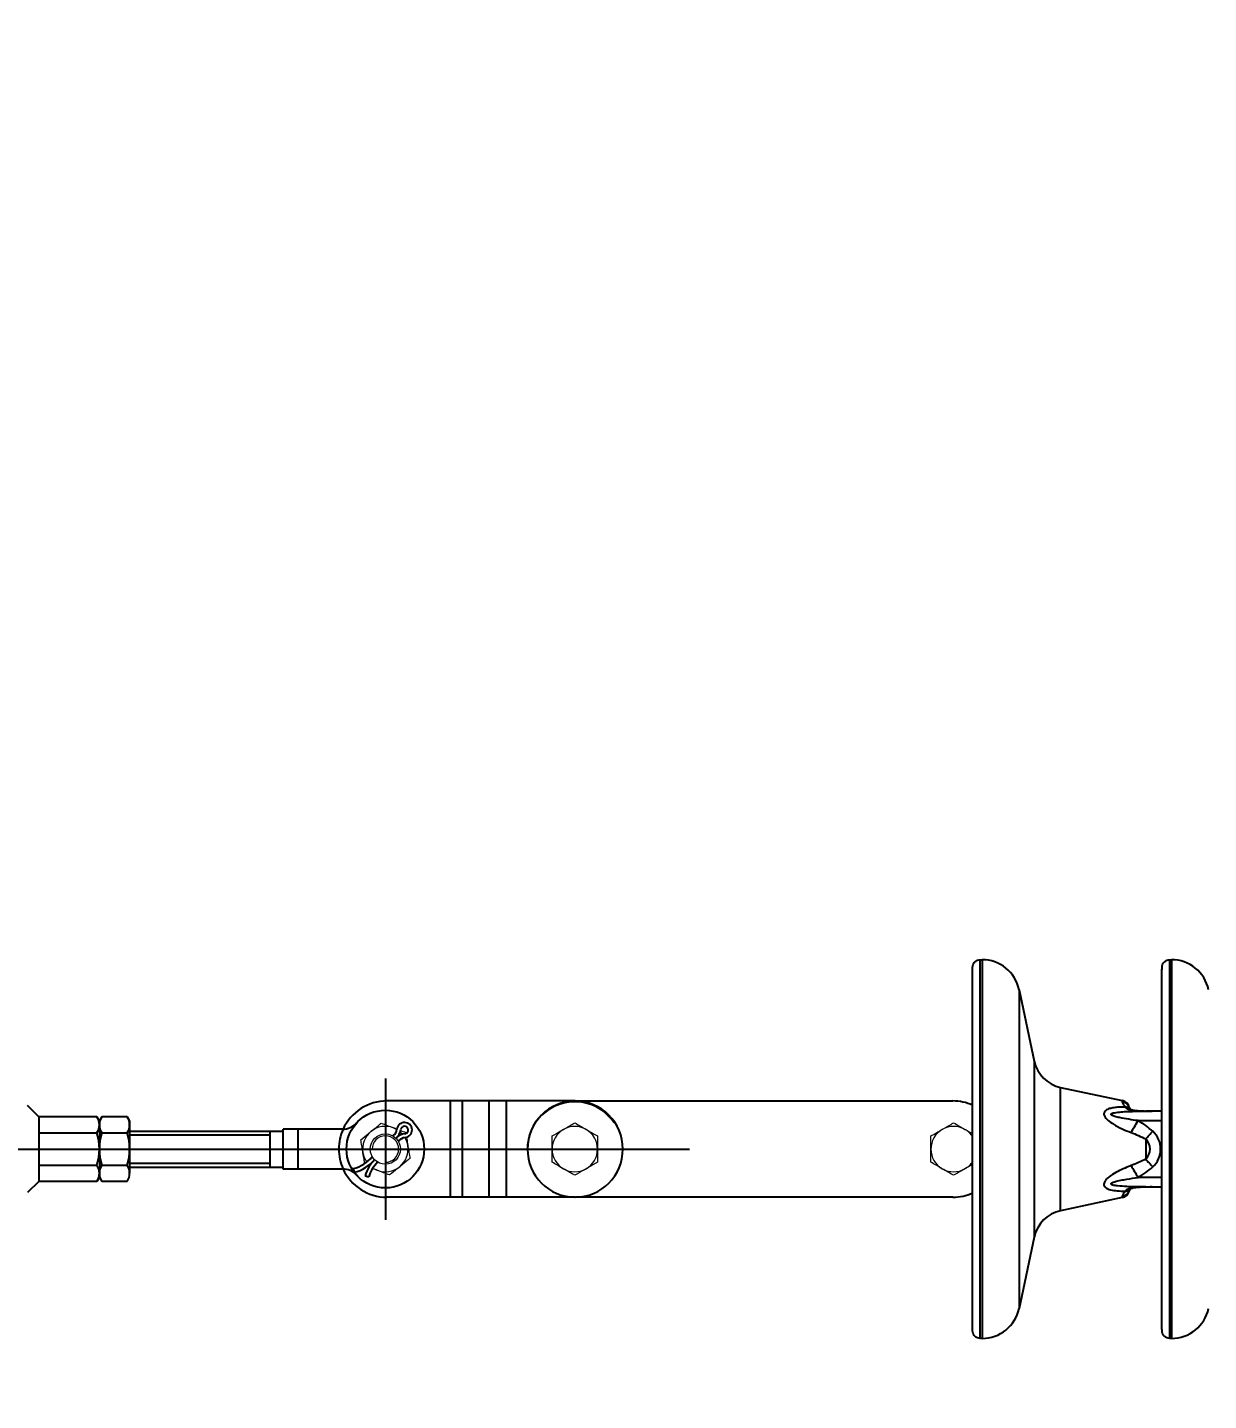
# Model space of a CAD drawing. Header units: millimetres. Extents: x -37020 to 35906, y -101 to 52234.
# Drawn here: x -52.963 to -52.339, y 398.869 to 399.594 of the extents above; entities that cross this region are included whole.
import ezdxf

# ---------------------------------------------------------------- set-up
doc = ezdxf.new("R2010")
doc.units = ezdxf.units.MM
doc.header["$PDMODE"] = 35
doc.header["$PDSIZE"] = 1
for name, pattern in [('CENTER', [50.8, 31.75, -6.35, 6.35, -6.35]), ('CENTER2', [28.575, 19.05, -3.175, 3.175, -3.175]), ('HIDDEN', [9.525, 6.35, -3.175])]:
    doc.linetypes.add(name, pattern=pattern)
for name, color, linetype in [('0_EJES', 1, 'CENTER2'), ('GE-Cotas', 1, 'Continuous'), ('M0_EQUIPOS', 2, 'Continuous'), ('M2_PLBULONES', 2, 'Continuous')]:
    doc.layers.add(name, color=color, linetype=linetype)
doc.styles.add('Romans', font='romans.shx', dxfattribs={"width": 0.8})
doc.dimstyles.new('COTAS GENERAL', dxfattribs={"dimscale": 0.1, "dimtxt": 2.5, "dimasz": 2.5, "dimexe": 1, "dimexo": 1, "dimgap": 1.25, "dimtad": 1, "dimzin": 1, "dimdsep": 46, "dimtxsty": 'Romans', "dimcen": 1, "dimclrd": 2, "dimclre": 1, "dimclrt": 3, "dimaunit": 1, "dimadec": 3, "dimazin": 0, "dimtfac": 1, "dimtix": 1, "dimtmove": 0, "dimatfit": 0, "dimfxl": 1, "dimtolj": 1, "dimarcsym": 0})

# ---------------------------------------------------------------- blocks, each defined once
blk = doc.blocks.new('*D313')
at = {"layer": 'Defpoints', "color": 0, "transparency": 16777216}
for p in [(-55.82024, 399.14442), (-56.93837, 398.99437), (-51.29363, 393.79437)]:
    blk.add_point(p, dxfattribs=at)
at = {"layer": 'GE-Cotas', "color": 1, "lineweight": -2, "transparency": 16777216}
for p, q in [((-56.22024, 398.99437), (-56.02024, 399.14442)), ((-56.02024, 399.14442), (-55.05268, 399.14442)), ((-56.88837, 398.99437), (-56.22024, 398.99437))]:
    blk.add_line(p, q, dxfattribs=at)
at = {"layer": 'GE-Cotas', "color": 3, "linetype": 'Continuous', "transparency": 16777216, "insert": (-55.40521, 399.26942), "char_height": 0.125, "attachment_point": 5, "style": 'Romans'}
blk.add_mtext('\\A1;{\\Fsimplex|c0;+ ~}5200', dxfattribs=at)
blk = doc.blocks.new('*D317')
at = {"layer": 'Defpoints', "color": 0, "transparency": 16777216}
for p in [(-55.75341, 400.21937), (-56.81508, 399.96187), (-51.29363, 394.16212)]:
    blk.add_point(p, dxfattribs=at)
at = {"layer": 'GE-Cotas', "color": 1, "lineweight": -2, "transparency": 16777216}
for p, q in [((-56.15341, 399.96187), (-55.95341, 400.21937)), ((-55.95341, 400.21937), (-54.98585, 400.21937)), ((-56.76508, 399.96187), (-56.15341, 399.96187))]:
    blk.add_line(p, q, dxfattribs=at)
at = {"layer": 'GE-Cotas', "color": 3, "linetype": 'Continuous', "transparency": 16777216, "insert": (-55.33838, 400.34437), "char_height": 0.125, "attachment_point": 5, "style": 'Romans'}
blk.add_mtext('\\A1;{\\Fsimplex|c0;+ ~}5800', dxfattribs=at)

msp = doc.modelspace()

# ---------------------------------------------------------------- linework, layer by layer
at = {"layer": '0_EJES', "color": 1, "linetype": 'CENTER'}
msp.add_line((-52.77398, 399.03945), (-52.77398, 398.96479), dxfattribs=at)
at = {"layer": '0_EJES', "linetype": 'CENTER'}
for p, q in [((-57.12573, 399.00212), (-52.61349, 399.00212)), ((-53.61018, 399.00212), (-52.62246, 399.00212))]:
    msp.add_line(p, q, dxfattribs=at)
at = {"layer": 'M0_EQUIPOS', "color": 1}
for p, q in [((-52.4599, 399.10212), (-52.45898, 399.10212)), ((-52.45898, 399.10212), (-52.45898, 398.90212)), ((-52.3599, 399.10212), (-52.35898, 399.10212)), ((-52.35898, 399.10212), (-52.35898, 398.90212)), ((-52.43941, 399.08627), (-52.4314, 399.04855)), ((-52.43941, 399.08627), (-52.43941, 398.91796)), ((-52.4314, 399.04855), (-52.4314, 398.95568)), ((-52.41754, 399.03468), (-52.38493, 399.02774)), ((-52.41754, 398.96955), (-52.41754, 399.03468)), ((-52.95698, 399.01917), (-52.96292, 399.02512)), ((-52.73975, 399.02752), (-52.77318, 399.02752)), ((-52.73341, 399.02752), (-52.73975, 399.02752)), ((-52.73975, 399.02752), (-52.73975, 398.97672)), ((-52.71927, 399.02752), (-52.73341, 399.02752)), ((-52.73341, 399.02752), (-52.73341, 398.97672)), ((-52.71025, 399.02752), (-52.71927, 399.02752)), ((-52.71927, 399.02752), (-52.71927, 398.97672)), ((-52.71025, 399.02752), (-52.71025, 398.97672)), ((-52.67398, 399.02752), (-52.71025, 399.02752)), ((-52.67358, 399.02752), (-52.47438, 399.02752)), ((-52.38493, 399.02774), (-52.38493, 399.02713)), ((-52.95698, 399.01917), (-52.95698, 398.98506)), ((-52.92629, 399.01917), (-52.95698, 399.01917)), ((-52.92629, 399.01917), (-52.92498, 399.01689)), ((-52.37658, 399.01712), (-52.36398, 399.01712)), ((-52.37573, 399.02233), (-52.37355, 399.02223)), ((-52.37573, 399.02233), (-52.37573, 399.02228)), ((-52.37573, 399.02228), (-52.37355, 399.02221)), ((-52.37572, 399.02234), (-52.37355, 399.02223)), ((-52.37355, 399.02223), (-52.37269, 399.02219)), ((-52.37355, 399.02222), (-52.37355, 399.02221)), ((-52.37355, 399.02221), (-52.36916, 399.02212)), ((-52.36398, 399.02212), (-52.37271, 399.02212)), ((-52.95698, 399.01064), (-52.92629, 399.01064)), ((-52.90898, 399.01164), (-52.82798, 399.01164)), ((-52.90898, 399.00964), (-52.83503, 399.00964)), ((-52.83503, 399.01164), (-52.83503, 398.99259)), ((-52.82798, 398.99159), (-52.82798, 399.01264)), ((-52.79654, 399.01264), (-52.82798, 399.01264)), ((-52.3726, 399.00745), (-52.3726, 398.99679)), ((-52.90898, 398.99459), (-52.83503, 398.99459)), ((-52.95698, 398.99359), (-52.92629, 398.99359)), ((-52.92498, 398.98735), (-52.92629, 398.98506)), ((-52.90898, 398.99259), (-52.82798, 398.99259)), ((-52.79654, 398.99159), (-52.82798, 398.99159)), ((-52.95698, 398.98506), (-52.96292, 398.97912)), ((-52.92629, 398.98506), (-52.95698, 398.98506)), ((-52.36398, 398.98712), (-52.37658, 398.98712)), ((-52.37355, 398.98203), (-52.37573, 398.98195)), ((-52.37573, 398.98195), (-52.37573, 398.98191)), ((-52.36916, 398.98212), (-52.37355, 398.98203)), ((-52.37355, 398.98203), (-52.37355, 398.98201)), ((-52.37271, 398.98212), (-52.36398, 398.98212)), ((-52.73975, 398.97672), (-52.77318, 398.97672)), ((-52.73341, 398.97672), (-52.73975, 398.97672)), ((-52.71927, 398.97672), (-52.73341, 398.97672)), ((-52.71025, 398.97672), (-52.71927, 398.97672)), ((-52.67398, 398.97672), (-52.71025, 398.97672)), ((-52.47438, 398.97672), (-52.67358, 398.97672)), ((-52.38493, 398.97649), (-52.41754, 398.96955)), ((-52.38493, 398.9771), (-52.38493, 398.97649)), ((-52.4314, 398.95568), (-52.43941, 398.91796)), ((-52.45898, 398.90212), (-52.4599, 398.90212)), ((-52.35898, 398.90212), (-52.3599, 398.90212))]:
    msp.add_line(p, q, dxfattribs=at)
at = {"layer": 'M0_EQUIPOS', "color": 1, "linetype": 'HIDDEN'}
msp.add_line((-52.81998, 398.99159), (-52.81998, 399.01264), dxfattribs=at)
at = {"layer": 'M0_EQUIPOS', "color": 1, "flags": 128}
for points in [[(-52.38033, 399.01087), (-52.37989, 399.01161), (-52.37943, 399.01237), (-52.37897, 399.01314), (-52.3785, 399.01392), (-52.37803, 399.01471), (-52.37755, 399.01551), (-52.37707, 399.01631), (-52.37658, 399.01712)], [(-52.3726, 399.00745), (-52.37214, 399.00794), (-52.37168, 399.00845), (-52.37121, 399.00895), (-52.37074, 399.00946), (-52.37027, 399.00998), (-52.3698, 399.01049), (-52.36932, 399.01101), (-52.36885, 399.01153)], [(-52.3726, 398.99679), (-52.37214, 398.99629), (-52.37168, 398.99579), (-52.37121, 398.99528), (-52.37074, 398.99477), (-52.37027, 398.99426), (-52.3698, 398.99374), (-52.36932, 398.99322), (-52.36885, 398.99271)], [(-52.38033, 398.99337), (-52.37989, 398.99262), (-52.37943, 398.99187), (-52.37897, 398.99109), (-52.3785, 398.99031), (-52.37803, 398.98952), (-52.37755, 398.98872), (-52.37707, 398.98792), (-52.37658, 398.98712)]]:
    msp.add_lwpolyline(points, dxfattribs=at)
at = {"layer": 'M0_EQUIPOS', "color": 1}
msp.add_circle((-52.77398, 399.00212), 0.0205, dxfattribs=at)
for centre, radius, start, end in [((-52.45898, 399.08212), 0.02, 11.98678, 90), ((-52.35898, 399.08212), 0.02, 11.98678, 90), ((-52.4138, 399.05229), 0.018, 191.98678, 257.98441), ((-52.77318, 399.00212), 0.0254, 90, 155.52039), ((-52.67358, 399.00212), 0.0254, 90, 270), ((-52.67398, 399.00212), 0.0254, 270, 90), ((-52.67398, 399.00212), 0.0254, 270, 90), ((-52.47438, 399.00212), 0.0254, 65.72914, 90), ((-52.38598, 399.02285), 0.005, 11.5672, 77.98441), ((-52.38592, 399.02226), 0.00497, 22.85251, 78.54135), ((-52.38302, 399.02115), 0.00318, 43.52425, 96.98208), ((-52.93253, 399.01491), 0.00755, 325.61575, 34.38425), ((-52.37272, 399.02606), 0.00395, 257.89447, 270.12833), ((-52.95319, 399.00212), 0.02822, 342.41205, 17.58795), ((-52.79654, 399.02264), 0.01, 270.00004, 317.70482), ((-52.37749, 399.00212), 0.01278, 312.56249, 47.43751), ((-52.37749, 399.00212), 0.00724, 312.56249, 47.43751), ((-52.93253, 398.98933), 0.00755, 325.61575, 34.38425), ((-52.79654, 398.98159), 0.01, 42.29526, 90.00004), ((-52.77318, 399.00212), 0.0254, 204.47969, 270), ((-52.38598, 398.98138), 0.005, 282.01559, 347.66186), ((-52.38592, 398.98197), 0.00497, 281.44869, 337.72498), ((-52.38302, 398.98309), 0.00318, 262.95489, 316.45677), ((-52.3727, 398.97802), 0.0041, 90.0984, 101.8788), ((-52.47438, 399.00212), 0.0254, 270, 294.34984), ((-52.4138, 398.95195), 0.018, 102.01559, 168.01322), ((-52.45898, 398.92212), 0.02, 270, 348.01322), ((-52.35898, 398.92212), 0.02, 270, 348.01322)]:
    msp.add_arc(centre, radius, start, end, dxfattribs=at)
at = {"layer": 'M0_EQUIPOS', "color": 1, "linetype": 'HIDDEN'}
for centre, radius, start, end in [((-52.67398, 399.00212), 0.025, 33.84502, 180), ((-52.77318, 399.00212), 0.0254, 155.52039, 204.48714)]:
    msp.add_arc(centre, radius, start, end, dxfattribs=at)
at = {"layer": 'M0_EQUIPOS', "color": 1}
for points, knots in [([(-52.46397, 398.90609), (-52.46397, 398.90615), (-52.46397, 398.90627), (-52.46398, 398.90702), (-52.46398, 398.90804), (-52.46397, 398.90923), (-52.46398, 398.91053), (-52.46398, 398.91193), (-52.46398, 398.91346), (-52.46398, 398.91511), (-52.46398, 398.918), (-52.46398, 398.9226), (-52.46398, 398.92955), (-52.46398, 398.93752), (-52.46398, 398.94641), (-52.46398, 398.95608), (-52.46398, 398.96639), (-52.46398, 398.97721), (-52.46398, 398.98838), (-52.46398, 398.99974), (-52.46398, 399.01113), (-52.46398, 399.0224), (-52.46398, 399.03338), (-52.46398, 399.04392), (-52.46398, 399.05388), (-52.46398, 399.06234), (-52.46398, 399.0694), (-52.46398, 399.07523), (-52.46398, 399.08038), (-52.46398, 399.08409), (-52.46398, 399.08664), (-52.46398, 399.08842), (-52.46398, 399.0903), (-52.46398, 399.09217), (-52.46397, 399.09396), (-52.46398, 399.09556), (-52.46398, 399.09692), (-52.46397, 399.09792), (-52.46397, 399.09807), (-52.46397, 399.09814)], [0, 0, 0, 0, 0.024016, 0.045698, 0.06504, 0.082041, 0.096699, 0.11173, 0.125156, 0.138769, 0.152574, 0.190147, 0.227898, 0.26563, 0.303377, 0.341131, 0.378865, 0.416606, 0.454362, 0.492102, 0.529836, 0.567591, 0.60534, 0.64307, 0.680819, 0.718572, 0.746883, 0.77519, 0.803453, 0.830291, 0.842957, 0.855124, 0.86929, 0.88744, 0.904839, 0.924797, 0.947314, 0.972383, 1, 1, 1, 1]), ([(-52.46397, 399.09814), (-52.46391, 399.09862), (-52.46379, 399.09962), (-52.46304, 399.10073), (-52.46221, 399.10144), (-52.46125, 399.10197), (-52.46044, 399.10206), (-52.4599, 399.10212)], [0, 0, 0, 0, 0.225792, 0.480922, 0.614503, 0.747725, 1, 1, 1, 1]), ([(-52.4599, 399.00212), (-52.4599, 399.00539), (-52.4599, 399.01194), (-52.4599, 399.02166), (-52.4599, 399.03119), (-52.4599, 399.04045), (-52.4599, 399.04933), (-52.4599, 399.05776), (-52.4599, 399.06566), (-52.4599, 399.07294), (-52.4599, 399.07954), (-52.4599, 399.0854), (-52.4599, 399.09045), (-52.4599, 399.09465), (-52.4599, 399.09797), (-52.4599, 399.10034), (-52.4599, 399.10184), (-52.4599, 399.10203), (-52.4599, 399.10212)], [0, 0, 0, 0, 0.062501, 0.125002, 0.187502, 0.249998, 0.312502, 0.375001, 0.4375, 0.500002, 0.5625, 0.625, 0.687499, 0.75, 0.812501, 0.875, 0.9375, 1, 1, 1, 1]), ([(-52.36397, 398.90609), (-52.36397, 398.90615), (-52.36397, 398.90627), (-52.36398, 398.90702), (-52.36398, 398.90804), (-52.36398, 398.90923), (-52.36398, 398.91053), (-52.36398, 398.91193), (-52.36398, 398.91346), (-52.36398, 398.91511), (-52.36398, 398.918), (-52.36398, 398.9226), (-52.36398, 398.92955), (-52.36398, 398.93752), (-52.36398, 398.94641), (-52.36398, 398.95608), (-52.36398, 398.96639), (-52.36398, 398.97721), (-52.36398, 398.98838), (-52.36398, 398.99974), (-52.36398, 399.01113), (-52.36398, 399.0224), (-52.36398, 399.03338), (-52.36398, 399.04392), (-52.36398, 399.05388), (-52.36398, 399.06234), (-52.36398, 399.0694), (-52.36398, 399.07523), (-52.36398, 399.08038), (-52.36398, 399.08409), (-52.36398, 399.08664), (-52.36398, 399.08842), (-52.36398, 399.0903), (-52.36398, 399.09217), (-52.36398, 399.09396), (-52.36398, 399.09556), (-52.36398, 399.09692), (-52.36397, 399.09792), (-52.36397, 399.09807), (-52.36397, 399.09814)], [0, 0, 0, 0, 0.024016, 0.045698, 0.06504, 0.082041, 0.096699, 0.11173, 0.125156, 0.138769, 0.152574, 0.190147, 0.227898, 0.26563, 0.303377, 0.341131, 0.378865, 0.416606, 0.454362, 0.492102, 0.529836, 0.567591, 0.60534, 0.64307, 0.680819, 0.718572, 0.746883, 0.77519, 0.803453, 0.830291, 0.842957, 0.855124, 0.86929, 0.88744, 0.904839, 0.924797, 0.947314, 0.972383, 1, 1, 1, 1]), ([(-52.36397, 399.09814), (-52.36391, 399.09862), (-52.36379, 399.09962), (-52.36304, 399.10073), (-52.36221, 399.10144), (-52.36125, 399.10197), (-52.36044, 399.10206), (-52.3599, 399.10212)], [0, 0, 0, 0, 0.2258132, 0.4809085, 0.6144932, 0.7477184, 1, 1, 1, 1]), ([(-52.3599, 399.00212), (-52.3599, 399.00539), (-52.3599, 399.01194), (-52.3599, 399.02166), (-52.3599, 399.03119), (-52.3599, 399.04045), (-52.3599, 399.04933), (-52.3599, 399.05776), (-52.3599, 399.06566), (-52.3599, 399.07294), (-52.3599, 399.07954), (-52.3599, 399.0854), (-52.3599, 399.09045), (-52.3599, 399.09465), (-52.3599, 399.09797), (-52.3599, 399.10034), (-52.3599, 399.10184), (-52.3599, 399.10203), (-52.3599, 399.10212)], [0, 0, 0, 0, 0.062501, 0.125002, 0.187502, 0.249998, 0.312502, 0.375001, 0.4375, 0.500002, 0.5625, 0.625, 0.687499, 0.75, 0.812501, 0.875, 0.9375, 1, 1, 1, 1]), ([(-52.38341, 399.02431), (-52.38479, 399.02429), (-52.38702, 399.02426), (-52.38995, 399.02391), (-52.39187, 399.02344), (-52.39325, 399.02282), (-52.39413, 399.02217), (-52.39456, 399.02146), (-52.39468, 399.0207), (-52.39457, 399.02003), (-52.39403, 399.0189), (-52.39323, 399.01799), (-52.39168, 399.01662), (-52.38918, 399.0149), (-52.38512, 399.01277), (-52.38193, 399.0115), (-52.38033, 399.01087)], [0, 0, 0, 0, 0.134132, 0.217001, 0.299603, 0.343778, 0.387734, 0.42992, 0.446772, 0.483543, 0.50514, 0.577854, 0.594543, 0.694988, 0.847277, 1, 1, 1, 1]), ([(-52.38493, 399.02713), (-52.38484, 399.02676), (-52.38468, 399.02608), (-52.3838, 399.02486), (-52.38341, 399.02431)], [0, 0, 0, 0, 0.547145, 1, 1, 1, 1]), ([(-52.38341, 399.02431), (-52.38305, 399.02397), (-52.38233, 399.0233), (-52.38044, 399.02267), (-52.37816, 399.02238), (-52.37652, 399.02231), (-52.37573, 399.02228)], [0, 0, 0, 0, 0.2300162, 0.4607329, 0.7365637, 1, 1, 1, 1]), ([(-52.38139, 399.02417), (-52.38139, 399.02417), (-52.38141, 399.0242), (-52.3813, 399.02403), (-52.38107, 399.02375), (-52.38082, 399.02347), (-52.38071, 399.02334)], [0, 0, 0, 0, 0.072029, 0.366049, 0.713172, 1, 1, 1, 1]), ([(-52.37658, 399.01712), (-52.37824, 399.01734), (-52.38154, 399.0178), (-52.38565, 399.01852), (-52.38849, 399.0192), (-52.38985, 399.01966), (-52.39048, 399.01997), (-52.39076, 399.02019), (-52.39088, 399.02035), (-52.39091, 399.0205), (-52.39087, 399.02063), (-52.39072, 399.0208), (-52.39014, 399.02111), (-52.38838, 399.0215), (-52.3855, 399.02179), (-52.38005, 399.02208), (-52.37577, 399.0221), (-52.37271, 399.02212)], [0, 0, 0, 0, 0.146869, 0.294047, 0.367546, 0.404337, 0.422765, 0.430639, 0.438584, 0.443369, 0.448145, 0.454936, 0.4677, 0.512514, 0.620095, 0.72887, 1, 1, 1, 1]), ([(-52.38071, 399.02335), (-52.38069, 399.02332), (-52.38064, 399.02327), (-52.38038, 399.0231), (-52.37991, 399.0229), (-52.37916, 399.02269), (-52.37814, 399.02252), (-52.37696, 399.0224), (-52.37613, 399.02235), (-52.37572, 399.02233)], [0, 0, 0, 0, 0.157037, 0.29241, 0.409975, 0.539982, 0.685554, 0.845059, 1, 1, 1, 1]), ([(-52.36885, 399.01153), (-52.37006, 399.01255), (-52.3725, 399.0146), (-52.37522, 399.01628), (-52.37658, 399.01712)], [0, 0, 0, 0, 0.497098, 1, 1, 1, 1]), ([(-52.38033, 399.01087), (-52.37902, 399.01036), (-52.37639, 399.00934), (-52.37386, 399.00808), (-52.3726, 399.00745)], [0, 0, 0, 0, 0.499236, 1, 1, 1, 1]), ([(-52.4599, 398.90212), (-52.4599, 398.90221), (-52.4599, 398.9024), (-52.4599, 398.90389), (-52.4599, 398.90627), (-52.4599, 398.90958), (-52.4599, 398.91378), (-52.4599, 398.91884), (-52.4599, 398.92469), (-52.4599, 398.93129), (-52.4599, 398.93858), (-52.4599, 398.94647), (-52.4599, 398.9549), (-52.4599, 398.96379), (-52.4599, 398.97304), (-52.4599, 398.98258), (-52.4599, 398.9923), (-52.4599, 398.99885), (-52.4599, 399.00212)], [0, 0, 0, 0, 0.0625, 0.125, 0.187501, 0.25, 0.312501, 0.375, 0.4375, 0.500002, 0.5625, 0.624999, 0.687503, 0.750001, 0.812503, 0.874998, 0.937499, 1, 1, 1, 1]), ([(-52.3599, 398.90212), (-52.3599, 398.90221), (-52.3599, 398.9024), (-52.3599, 398.90389), (-52.3599, 398.90627), (-52.3599, 398.90958), (-52.3599, 398.91378), (-52.3599, 398.91884), (-52.3599, 398.92469), (-52.3599, 398.93129), (-52.3599, 398.93858), (-52.3599, 398.94647), (-52.3599, 398.9549), (-52.3599, 398.96379), (-52.3599, 398.97304), (-52.3599, 398.98258), (-52.3599, 398.9923), (-52.3599, 398.99885), (-52.3599, 399.00212)], [0, 0, 0, 0, 0.0625, 0.125, 0.187501, 0.25, 0.312501, 0.375, 0.4375, 0.500002, 0.5625, 0.624999, 0.687503, 0.750001, 0.812503, 0.874998, 0.937499, 1, 1, 1, 1]), ([(-52.3726, 398.99679), (-52.37385, 398.99616), (-52.37638, 398.9949), (-52.37901, 398.99388), (-52.38033, 398.99337)], [0, 0, 0, 0, 0.498769, 1, 1, 1, 1]), ([(-52.38033, 398.99337), (-52.38106, 398.99308), (-52.38311, 398.99228), (-52.38644, 398.9908), (-52.38954, 398.98908), (-52.39182, 398.9875), (-52.39333, 398.98618), (-52.39436, 398.98483), (-52.39468, 398.98375), (-52.39461, 398.98289), (-52.39428, 398.98229), (-52.39359, 398.98163), (-52.39262, 398.98108), (-52.3906, 398.98044), (-52.38753, 398.97999), (-52.38485, 398.97995), (-52.38341, 398.97993)], [0, 0, 0, 0, 0.069456, 0.196228, 0.322706, 0.383476, 0.443991, 0.506118, 0.543535, 0.566287, 0.610444, 0.628789, 0.683455, 0.738435, 0.859934, 1, 1, 1, 1]), ([(-52.37658, 398.98712), (-52.37523, 398.98795), (-52.37251, 398.98962), (-52.37007, 398.99168), (-52.36885, 398.99271)], [0, 0, 0, 0, 0.497897, 1, 1, 1, 1]), ([(-52.37271, 398.98212), (-52.37602, 398.98214), (-52.381, 398.98216), (-52.38672, 398.98254), (-52.38932, 398.98291), (-52.39039, 398.98326), (-52.39073, 398.98344), (-52.39088, 398.98364), (-52.39091, 398.98377), (-52.39086, 398.98392), (-52.3907, 398.98411), (-52.39009, 398.9845), (-52.3884, 398.98507), (-52.38578, 398.98568), (-52.38166, 398.98642), (-52.37858, 398.98684), (-52.37658, 398.98712)], [0, 0, 0, 0, 0.293823, 0.440804, 0.514437, 0.530742, 0.547208, 0.552648, 0.558166, 0.563004, 0.569966, 0.583327, 0.63138, 0.726335, 0.822151, 1, 1, 1, 1]), ([(-52.37573, 398.98195), (-52.37672, 398.98191), (-52.37849, 398.98184), (-52.38094, 398.98145), (-52.38256, 398.98078), (-52.38318, 398.98016), (-52.38341, 398.97993)], [0, 0, 0, 0, 0.326799, 0.58344, 0.841924, 1, 1, 1, 1]), ([(-52.38071, 398.98089), (-52.38086, 398.98073), (-52.38113, 398.98042), (-52.38136, 398.98011), (-52.38138, 398.98007), (-52.38139, 398.98006)], [0, 0, 0, 0, 0.376712, 0.729254, 1, 1, 1, 1]), ([(-52.37573, 398.9819), (-52.37579, 398.9819), (-52.37633, 398.98188), (-52.37726, 398.98181), (-52.37846, 398.98167), (-52.37942, 398.98149), (-52.38013, 398.98126), (-52.38049, 398.98108), (-52.38068, 398.98094), (-52.3807, 398.9809), (-52.38071, 398.98089)], [0, 0, 0, 0, 0.025908, 0.202339, 0.354379, 0.500131, 0.636129, 0.761285, 0.894589, 1, 1, 1, 1]), ([(-52.37355, 398.98201), (-52.37405, 398.98199), (-52.37478, 398.98196), (-52.37551, 398.98191), (-52.37572, 398.9819)], [0, 0, 0, 0, 0.700487, 1, 1, 1, 1]), ([(-52.36917, 398.98211), (-52.36954, 398.98211), (-52.371, 398.98212), (-52.37246, 398.98204), (-52.37354, 398.98198)], [0, 0, 0, 0, 0.255946, 1, 1, 1, 1]), ([(-52.38341, 398.97993), (-52.3838, 398.97938), (-52.38468, 398.97815), (-52.38484, 398.97747), (-52.38493, 398.9771)], [0, 0, 0, 0, 0.452887, 1, 1, 1, 1]), ([(-52.4599, 398.90212), (-52.46044, 398.90218), (-52.46125, 398.90227), (-52.46221, 398.9028), (-52.46304, 398.9035), (-52.46379, 398.90461), (-52.46391, 398.90562), (-52.46397, 398.90609)], [0, 0, 0, 0, 0.252306, 0.385472, 0.519168, 0.774329, 1, 1, 1, 1]), ([(-52.3599, 398.90212), (-52.36044, 398.90218), (-52.36125, 398.90227), (-52.36221, 398.9028), (-52.36304, 398.9035), (-52.36379, 398.90461), (-52.36391, 398.90562), (-52.36397, 398.90609)], [0, 0, 0, 0, 0.252313, 0.385482, 0.519181, 0.774308, 1, 1, 1, 1])]:
    msp.add_open_spline(points, degree=3, knots=knots, dxfattribs=at)
at = {"layer": 'M2_PLBULONES', "color": 1}
for p, q in [((-52.92366, 399.01917), (-52.92498, 399.01689)), ((-52.92498, 399.01689), (-52.92498, 398.98735)), ((-52.91029, 399.01917), (-52.92366, 399.01917)), ((-52.91029, 399.01917), (-52.90898, 399.01689)), ((-52.90898, 399.01689), (-52.90898, 398.98933)), ((-52.92366, 399.01064), (-52.91029, 399.01064)), ((-52.92498, 398.98735), (-52.92366, 398.98506)), ((-52.92366, 398.99359), (-52.91029, 398.99359)), ((-52.91029, 398.98506), (-52.92366, 398.98506))]:
    msp.add_line(p, q, dxfattribs=at)
at = {"layer": 'M2_PLBULONES', "color": 1, "linetype": 'Continuous'}
for p, q in [((-52.79089, 398.99183), (-52.79043, 398.98988)), ((-52.78468, 398.98803), (-52.78276, 398.98746))]:
    msp.add_line(p, q, dxfattribs=at)
at = {"layer": 'M2_PLBULONES', "color": 1, "linetype": 'Continuous', "lineweight": 15}
msp.add_circle((-52.77398, 399.00212), 0.008, dxfattribs=at)
at = {"layer": 'M2_PLBULONES', "color": 1}
for centre, radius, start, end in [((-52.91743, 399.01491), 0.00755, 145.61575, 214.38425), ((-52.91653, 399.01491), 0.00755, 325.61575, 34.38425), ((-52.89676, 399.00212), 0.02822, 162.41205, 197.58795), ((-52.93719, 399.00212), 0.02822, 342.41205, 17.58795), ((-52.91743, 398.98933), 0.00755, 145.61575, 214.38425), ((-52.91653, 398.98933), 0.00755, 325.61575, 34.38425)]:
    msp.add_arc(centre, radius, start, end, dxfattribs=at)
at = {"layer": 'M2_PLBULONES', "color": 1, "linetype": 'Continuous', "lineweight": 15}
for centre, radius, start, end in [((-52.77398, 399.00212), 0.012, 129.19562, 189.19562), ((-52.77398, 399.00212), 0.012, 69.19562, 129.19562), ((-52.77398, 399.00212), 0.007, 270, 180), ((-52.77398, 399.00212), 0.012, 59.38213, 69.19562), ((-52.77398, 399.00212), 0.012, 40.946, 49.03879), ((-52.67398, 399.00212), 0.012, 119.99974, 179.99974), ((-52.67398, 399.00212), 0.012, 59.99974, 119.99974), ((-52.67398, 399.00212), 0.012, 359.99974, 59.99974), ((-52.47398, 399.00212), 0.012, 120, 180), ((-52.47398, 399.00212), 0.012, 60, 120), ((-52.47398, 399.00212), 0.012, 32.35278, 60), ((-52.77398, 399.00212), 0.012, 309.19562, 9.19562), ((-52.77398, 399.00212), 0.012, 9.19562, 30.60464), ((-52.67398, 399.00212), 0.012, 179.99974, 239.99974), ((-52.67398, 399.00212), 0.012, 299.99974, 359.99974), ((-52.47398, 399.00212), 0.012, 180, 240), ((-52.77398, 399.00212), 0.012, 189.19562, 214.88468), ((-52.47398, 399.00212), 0.012, 300, 327.72063), ((-52.77398, 399.00212), 0.012, 224.44246, 226.83851), ((-52.77398, 399.00212), 0.012, 236.43852, 249.19562), ((-52.77398, 399.00212), 0.012, 249.19562, 309.19562), ((-52.67398, 399.00212), 0.012, 239.99974, 299.99974), ((-52.47398, 399.00212), 0.012, 240, 300)]:
    msp.add_arc(centre, radius, start, end, dxfattribs=at)
at = {"layer": 'M2_PLBULONES', "color": 1, "linetype": 'Continuous'}
for centre, radius, start, end in [((-52.77282, 399.01317), 0.005, 304.5335, 353.94244), ((-52.77282, 399.01317), 0.007, 309.81336, 353.94244), ((-52.76292, 399.00327), 0.007, 96.05756, 140.18673), ((-52.76387, 399.01222), 0.004, 276.05756, 173.94244), ((-52.76387, 399.01222), 0.002, 276.05756, 173.94244), ((-52.76292, 399.00327), 0.005, 96.05756, 145.47742), ((-52.79512, 399.00956), 0.01823, 283.41708, 321.19477), ((-52.79511, 399.00953), 0.0202, 283.40175, 319.83634), ((-52.76533, 398.98224), 0.0202, 135.16809, 163.32192), ((-52.76533, 398.98224), 0.0182, 134.40701, 163.32192)]:
    msp.add_arc(centre, radius, start, end, dxfattribs=at)
at = {"layer": 'M2_PLBULONES', "color": 1, "linetype": 'Continuous', "lineweight": 15}
for points, knots in [([(-52.78693, 399.00704), (-52.78557, 399.00815), (-52.7838, 399.00959), (-52.78198, 399.01107), (-52.78156, 399.01142)], [0, 0, 0, 0, 0.767658, 1, 1, 1, 1]), ([(-52.78156, 399.01142), (-52.78085, 399.012), (-52.77942, 399.01317), (-52.77763, 399.01462), (-52.77656, 399.01549), (-52.77619, 399.0158)], [0, 0, 0, 0, 0.391402, 0.78862, 1, 1, 1, 1]), ([(-52.77619, 399.0158), (-52.77514, 399.0154), (-52.77301, 399.01459), (-52.77082, 399.01376), (-52.76971, 399.01334)], [0, 0, 0, 0, 0.495445, 1, 1, 1, 1]), ([(-52.76971, 399.01334), (-52.76956, 399.01328), (-52.76894, 399.01304), (-52.76832, 399.0128), (-52.76785, 399.01263)], [0, 0, 0, 0, 0.0701254, 0.2838749, 0.2838749, 0.2838749, 0.2838749]), ([(-52.68598, 399.00905), (-52.68446, 399.00992), (-52.68248, 399.01107), (-52.68045, 399.01224), (-52.67998, 399.01251)], [0, 0, 0, 0, 0.767658, 1, 1, 1, 1]), ([(-52.67998, 399.01251), (-52.67918, 399.01297), (-52.67758, 399.01389), (-52.67558, 399.01505), (-52.67439, 399.01574), (-52.67398, 399.01597)], [0, 0, 0, 0, 0.391402, 0.78862, 1, 1, 1, 1]), ([(-52.67398, 399.01597), (-52.673, 399.01541), (-52.67103, 399.01428), (-52.669, 399.0131), (-52.66798, 399.01251)], [0, 0, 0, 0, 0.495445, 1, 1, 1, 1]), ([(-52.66798, 399.01251), (-52.66783, 399.01243), (-52.66676, 399.01181), (-52.66473, 399.01063), (-52.6629, 399.00958), (-52.66198, 399.00905)], [0, 0, 0, 0, 0.070125, 0.53081, 1, 1, 1, 1]), ([(-52.48598, 399.00905), (-52.485, 399.00961), (-52.48303, 399.01074), (-52.481, 399.01192), (-52.47998, 399.01251)], [0, 0, 0, 0, 0.495444, 1, 1, 1, 1]), ([(-52.47998, 399.01251), (-52.47983, 399.01259), (-52.47876, 399.01322), (-52.47672, 399.01439), (-52.4749, 399.01544), (-52.47398, 399.01597)], [0, 0, 0, 0, 0.070146, 0.530756, 1, 1, 1, 1]), ([(-52.47398, 399.01597), (-52.473, 399.01541), (-52.47103, 399.01428), (-52.469, 399.0131), (-52.46798, 399.01251)], [0, 0, 0, 0, 0.495419, 1, 1, 1, 1]), ([(-52.46798, 399.01251), (-52.46783, 399.01243), (-52.46676, 399.01181), (-52.4654, 399.01102), (-52.46424, 399.01035), (-52.46398, 399.0102)], [0, 0, 0, 0, 0.105761, 0.801012, 1, 1, 1, 1]), ([(-52.78582, 399.0002), (-52.78585, 399.00036), (-52.78605, 399.00159), (-52.78642, 399.0039), (-52.78676, 399.00599), (-52.78693, 399.00704)], [0, 0, 0, 0, 0.070096, 0.530817, 1, 1, 1, 1]), ([(-52.76283, 399.00836), (-52.76278, 399.00808), (-52.76255, 399.00666), (-52.76232, 399.0052), (-52.76213, 399.00404)], [0.3729568, 0.3729568, 0.3729568, 0.3729568, 0.4954921, 1, 1, 1, 1]), ([(-52.76213, 399.00404), (-52.7621, 399.00387), (-52.7619, 399.00265), (-52.76153, 399.00033), (-52.76119, 398.99825), (-52.76102, 398.9972)], [0, 0, 0, 0, 0.070096, 0.530817, 1, 1, 1, 1]), ([(-52.68598, 399.00212), (-52.68598, 399.00228), (-52.68598, 399.00353), (-52.68598, 399.00587), (-52.68598, 399.00798), (-52.68598, 399.00905)], [0, 0, 0, 0, 0.070096, 0.530817, 1, 1, 1, 1]), ([(-52.68598, 398.99519), (-52.68598, 398.99631), (-52.68598, 398.99859), (-52.68598, 399.00093), (-52.68598, 399.00212)], [0, 0, 0, 0, 0.495492, 1, 1, 1, 1]), ([(-52.66198, 399.00905), (-52.66198, 399.00792), (-52.66198, 399.00565), (-52.66198, 399.0033), (-52.66198, 399.00212)], [0, 0, 0, 0, 0.495492, 1, 1, 1, 1]), ([(-52.66198, 399.00212), (-52.66198, 399.00195), (-52.66198, 399.00071), (-52.66198, 398.99837), (-52.66198, 398.99625), (-52.66198, 398.99519)], [0, 0, 0, 0, 0.070096, 0.530817, 1, 1, 1, 1]), ([(-52.48598, 399.00212), (-52.48598, 399.00266), (-52.48598, 399.00501), (-52.48598, 399.00729), (-52.48598, 399.00905)], [0, 0, 0, 0, 0.232325, 1, 1, 1, 1]), ([(-52.48598, 398.99519), (-52.48598, 398.99567), (-52.48598, 398.99703), (-52.48598, 398.99934), (-52.48598, 399.00119), (-52.48598, 399.00212)], [0, 0, 0, 0, 0.211454, 0.603081, 1, 1, 1, 1]), ([(-52.78489, 398.99447), (-52.78501, 398.99521), (-52.78532, 398.99709), (-52.78563, 398.99903), (-52.78582, 399.0002)], [0.1645016, 0.1645016, 0.1645016, 0.1645016, 0.4954921, 1, 1, 1, 1]), ([(-52.76102, 398.9972), (-52.76139, 398.99689), (-52.76245, 398.99603), (-52.76424, 398.99457), (-52.76567, 398.99341), (-52.76639, 398.99282)], [0, 0, 0, 0, 0.211392, 0.603139, 1, 1, 1, 1]), ([(-52.67998, 398.99173), (-52.68012, 398.99181), (-52.6812, 398.99243), (-52.68322, 398.9936), (-52.68505, 398.99466), (-52.68598, 398.99519)], [0, 0, 0, 0, 0.070077, 0.53081, 1, 1, 1, 1]), ([(-52.66198, 398.99519), (-52.66239, 398.99495), (-52.66357, 398.99427), (-52.66557, 398.99312), (-52.66717, 398.99219), (-52.66798, 398.99173)], [0, 0, 0, 0, 0.211392, 0.603139, 1, 1, 1, 1]), ([(-52.47998, 398.99173), (-52.48012, 398.99181), (-52.48119, 398.99243), (-52.48322, 398.9936), (-52.48505, 398.99466), (-52.48598, 398.99519)], [0, 0, 0, 0, 0.0700826, 0.5307907, 1, 1, 1, 1]), ([(-52.77824, 398.9909), (-52.77839, 398.99096), (-52.77924, 398.99128), (-52.78008, 398.9916), (-52.78077, 398.99186)], [0, 0, 0, 0, 0.0700773, 0.3862759, 0.3862759, 0.3862759, 0.3862759]), ([(-52.77176, 398.98844), (-52.77281, 398.98884), (-52.77494, 398.98965), (-52.77713, 398.99048), (-52.77824, 398.9909)], [0, 0, 0, 0, 0.495445, 1, 1, 1, 1]), ([(-52.76639, 398.99282), (-52.76681, 398.99247), (-52.76863, 398.99099), (-52.7704, 398.98955), (-52.77176, 398.98844)], [0, 0, 0, 0, 0.2323819, 1, 1, 1, 1]), ([(-52.67398, 398.98826), (-52.67495, 398.98882), (-52.67692, 398.98996), (-52.67895, 398.99113), (-52.67998, 398.99173)], [0, 0, 0, 0, 0.495445, 1, 1, 1, 1]), ([(-52.66798, 398.99173), (-52.66845, 398.99145), (-52.67048, 398.99028), (-52.67246, 398.98914), (-52.67398, 398.98826)], [0, 0, 0, 0, 0.2323819, 1, 1, 1, 1]), ([(-52.47398, 398.98826), (-52.47495, 398.98882), (-52.47692, 398.98996), (-52.47895, 398.99113), (-52.47998, 398.99173)], [0, 0, 0, 0, 0.495444, 1, 1, 1, 1]), ([(-52.46798, 398.99173), (-52.46812, 398.99164), (-52.4692, 398.99102), (-52.47123, 398.98985), (-52.47305, 398.98879), (-52.47398, 398.98826)], [0, 0, 0, 0, 0.070083, 0.530848, 1, 1, 1, 1]), ([(-52.46398, 398.99404), (-52.46429, 398.99385), (-52.4656, 398.9931), (-52.46695, 398.99232), (-52.46798, 398.99173)], [0, 0, 0, 0, 0.238878, 1, 1, 1, 1])]:
    msp.add_open_spline(points, degree=3, knots=knots, dxfattribs=at)
for points in [[(-52.76594, 399.0119), (-52.76503, 399.01156), (-52.76413, 399.01122), (-52.76324, 399.01088)], [(-52.76324, 399.01088), (-52.7632, 399.01067), (-52.76317, 399.01047), (-52.76314, 399.01027)], [(-52.78267, 398.99259), (-52.78298, 398.9927), (-52.78329, 398.99282), (-52.78359, 398.99294)]]:
    msp.add_open_spline(points, degree=3, dxfattribs=at)

# ---------------------------------------------------------------- dimensions: what is measured, and where the dimension line sits
at = {"layer": 'GE-Cotas'}
for feature_location, offset, origin, picture, middle in [((-56.81508, 399.96187), (1.06167, 0.2575), (-51.29363, 394.16212), '*D317', (-55.33838, 400.34437)), ((-56.93837, 398.99437), (1.11812, 0.15006), (-51.29363, 393.79437), '*D313', (-55.40521, 399.26942))]:
    dim = msp.add_ordinate_dim(feature_location=feature_location, offset=offset, dtype=0, origin=origin, text='{\\Fsimplex|c0;+ ~}<>', dimstyle='COTAS GENERAL', override={"dimscale": 0.05, "dimasz": 2, "dimdec": 0, "dimlfac": 1000, "dimdsep": 44}, dxfattribs=at)
    dim.commit()
    dim.dimension.update_dxf_attribs({"geometry": picture, "text_midpoint": middle})

doc.saveas('drawing.dxf')
